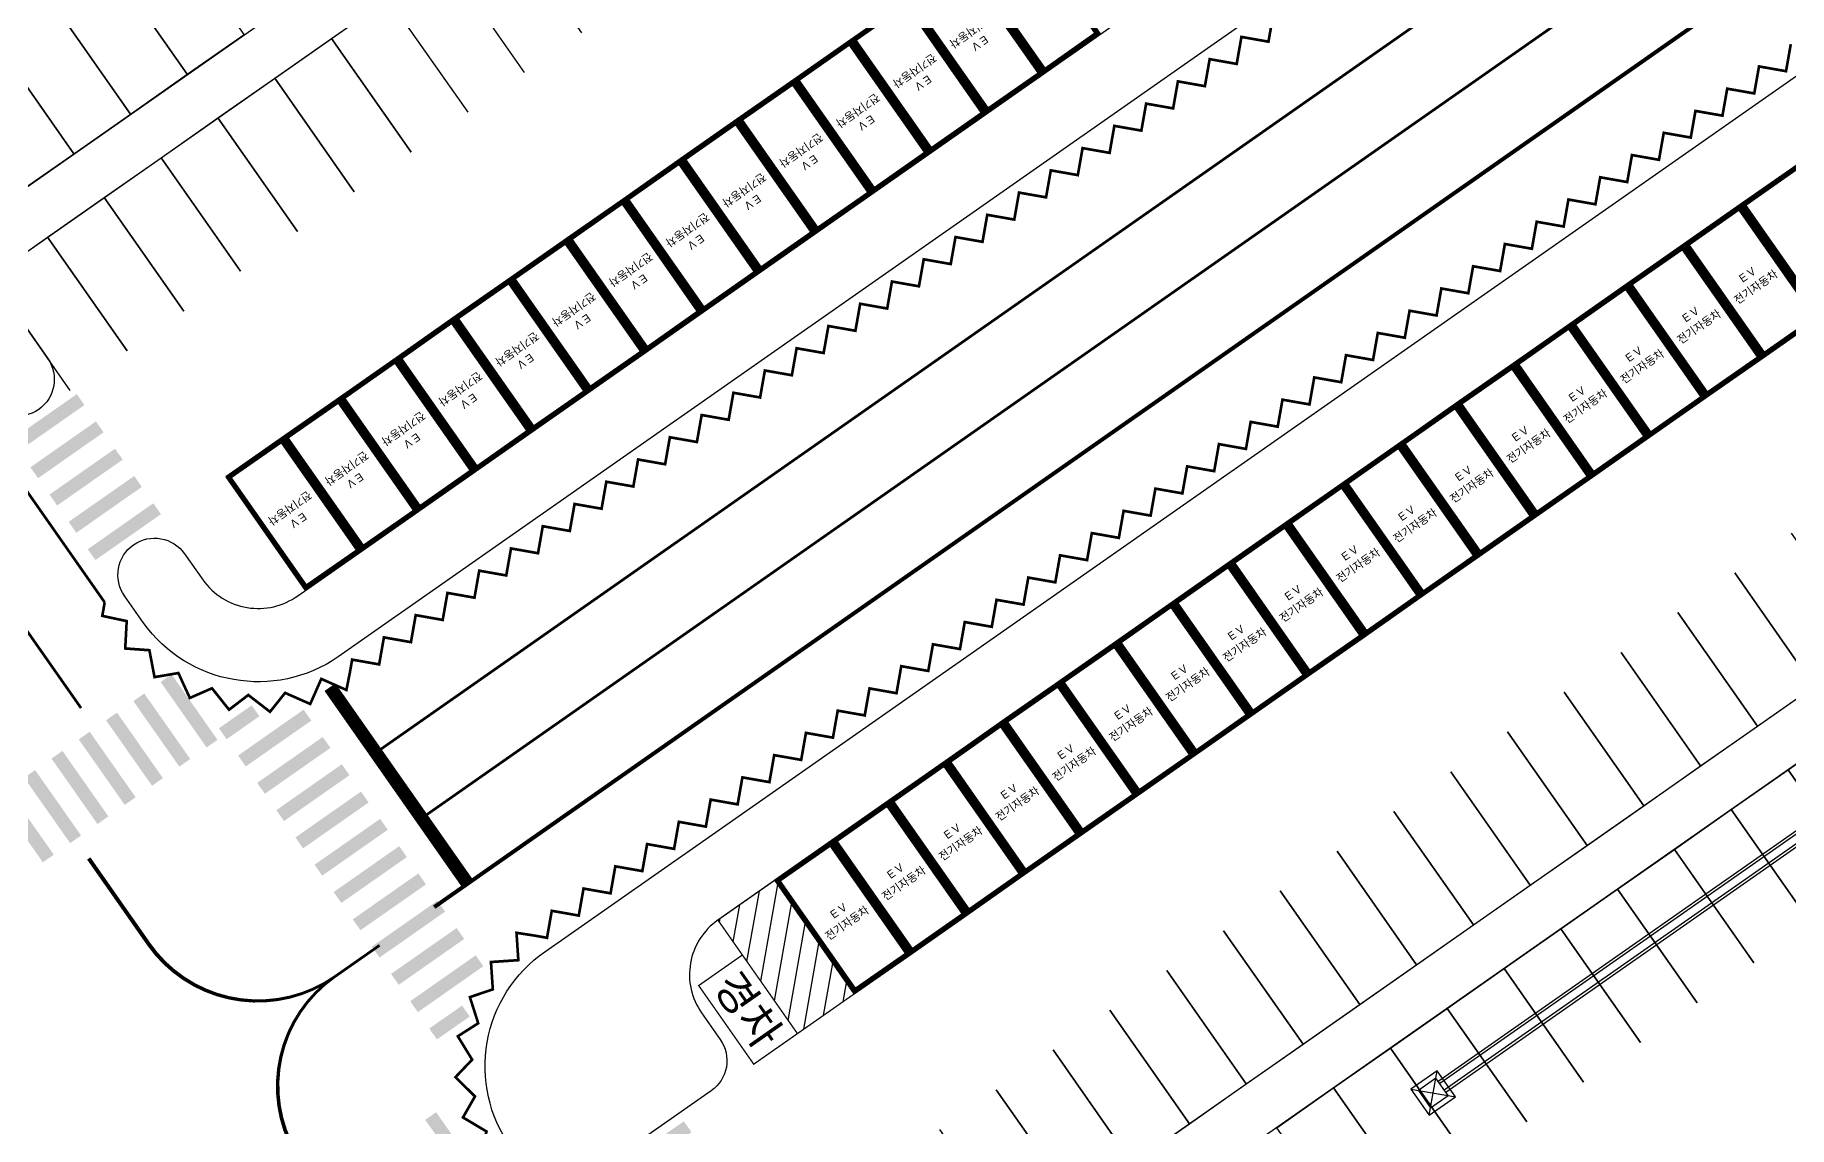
# Model space of a CAD drawing. Header units: millimetres. Extents: x 152904052 to 153933663, y 538271515 to 539240469.
# Drawn here: x 153315721 to 153381484, y 538709205 to 538750164 of the extents above; entities that cross this region are included whole.
import ezdxf
from ezdxf.enums import TextEntityAlignment as Align

# ---------------------------------------------------------------- set-up
doc = ezdxf.new("R2010")
doc.units = ezdxf.units.MM
doc.layers.add('SCHM', color=9, linetype='Continuous')
doc.styles.add('IIAC FONT', font='Gulim.ttf')

msp = doc.modelspace()

# ---------------------------------------------------------------- hatches: boundary and pattern name
at = {"layer": 'SCHM'}
h = msp.add_hatch(dxfattribs=at)
h.set_pattern_fill('ANSI31', color=256, scale=200, angle=35)
h.set_pattern_definition([(80, (123037669.8, 494457034.64), (-625.352923, 110.266593), [])])
h.paths.add_polyline_path([(153344307.1, 538712705.5), (153346436.9, 538714196.8), (153343454.3, 538718456.3), (153341324.5, 538716965)])

# ---------------------------------------------------------------- linework, layer by layer
for p, q in [((153409288.9, 538739589.4), (153368331.3, 538710910.6)), ((153409575.7, 538739179.8), (153368618.1, 538710501)), ((153367999.7, 538709640.7), (153368294.4, 538711312)), ((153367999.7, 538709640.7), (153368294.4, 538711312)), ((153367311.4, 538710623.7), (153368982.7, 538710329)), ((153367311.4, 538710623.7), (153368982.7, 538710329))]:
    msp.add_line(p, q, dxfattribs=at)
at = {"layer": 'SCHM', "ltscale": 10}
for p, q in [((153409346.3, 538739507.5), (153368388.7, 538710828.7)), ((153409518.3, 538739261.7), (153368560.7, 538710582.9))]:
    msp.add_line(p, q, dxfattribs=at)
at = {"layer": 'SCHM', "ltscale": 0.0008}
for points in [[(153440042.7, 538829303.6), (153314057.1, 538741087.5), (153316193.7, 538738036.2, -1), (153313941, 538736458.9), (153308520.7, 538744199.9, -1), (153310773.4, 538745777.2), (153312910, 538742725.8), (153438895.6, 538830941.9), (153436701.6, 538834075.2, -1), (153438954.3, 538835652.5), (153444489.3, 538827747.7, -1), (153442236.6, 538826170.3)], [(153458278.7, 538802214.4, -0.2323662), (153463908.8, 538802799.5), (153341324.5, 538716965, 0.4142136), (153340710.5, 538713483.2), (153341413.2, 538712479.8, -0.4142136), (153341075.5, 538710564.8), (153336160.6, 538707123.3, -0.4142136), (153334245.6, 538707461), (153333542.9, 538708464.4, -0.4142136), (153334832.2, 538715776.3)], [(153341836.5, 538701850.3, -1), (153344089.2, 538703427.6), (153346225.8, 538700376.3), (153469753.9, 538786871.6), (153467617.3, 538789923, -1), (153469870, 538791500.3), (153475290.3, 538783759.3, -1), (153473037.6, 538782182), (153470901.1, 538785233.3), (153347372.9, 538698738), (153349509.5, 538695686.6, -1), (153347256.8, 538694109.3)]]:
    msp.add_lwpolyline(points, format="xyb", close=True, dxfattribs=at)
msp.add_lwpolyline([(153322013.7, 538729724.1, 0.4154765), (153325576.8, 538729133), (153447401.5, 538814435.6, 0.4142136), (153448015.4, 538817917.4), (153447255.4, 538819002.8, -1), (153449508.1, 538820580.1), (153450268.1, 538819494.7, -0.4142136), (153448978.8, 538812182.9), (153327091.5, 538726836.5, -0.4092324), (153319775.4, 538728126.5), (153319074.5, 538729127.5, -1), (153321327.2, 538730704.8), (153322020.1, 538729715.2)], format="xyb", dxfattribs=at)
at = {"layer": 'SCHM', "ltscale": 0.3, "const_width": 100}
msp.add_lwpolyline([(153328499, 538723244.1), (153451129.7, 538809111.1, 0.4142136), (153452603.2, 538817467.4)], format="xyb", dxfattribs=at)
for points in [[(153452850.5, 538806653.6), (153330219.7, 538720786.6)], [(153317444.6, 538724917.4), (153288485.4, 538766275.4)]]:
    msp.add_lwpolyline(points, dxfattribs=at)
at = {"layer": 'SCHM'}
for points, const_width in [([(153330687.5, 538717451.9), (153456209.5, 538805343.3)], 150), ([(153331940.4, 538718329.2), (153326778.2, 538725701.5)], 500)]:
    msp.add_lwpolyline(points, dxfattribs=dict(at, const_width=const_width))
for points in [[(153318446.6, 538752950.6), (153321429.2, 538748691), (153323558.9, 538750182.3), (153320576.4, 538754441.9)], [(153334078.1, 538748758.3), (153331095.5, 538753017.9), (153333225.3, 538754509.2), (153336207.9, 538750249.6)], [(153350557.9, 538752973), (153353540.5, 538748713.4), (153355670.3, 538750204.7), (153352687.7, 538754464.3)], [(153316316.8, 538751459.3), (153319299.4, 538747199.7), (153321429.2, 538748691), (153318446.6, 538752950.6)], [(153348428.1, 538751481.7), (153351410.7, 538747222.1), (153353540.5, 538748713.4), (153350557.9, 538752973)], [(153314187, 538749968), (153317169.6, 538745708.4), (153319299.4, 538747199.7), (153316316.8, 538751459.3)], [(153329818.5, 538745775.7), (153326835.9, 538750035.3), (153328965.7, 538751526.6), (153331948.3, 538747267)], [(153346298.3, 538749990.4), (153349280.9, 538745730.8), (153351410.7, 538747222.1), (153348428.1, 538751481.7)], [(153327688.7, 538744284.4), (153324706.1, 538748544), (153326835.9, 538750035.3), (153329818.5, 538745775.7)], [(153312057.2, 538748476.7), (153315039.8, 538744217.1), (153317169.6, 538745708.4), (153314187, 538749968)], [(153344168.5, 538748499.1), (153347151.1, 538744239.5), (153349280.9, 538745730.8), (153346298.3, 538749990.4)], [(153325558.9, 538742793.1), (153322576.3, 538747052.7), (153324706.1, 538748544), (153327688.7, 538744284.4)], [(153342038.7, 538747007.8), (153345021.3, 538742748.2), (153347151.1, 538744239.5), (153344168.5, 538748499.1)], [(153323429.1, 538741301.8), (153320446.5, 538745561.4), (153322576.3, 538747052.7), (153325558.9, 538742793.1)], [(153339908.9, 538745516.5), (153342891.5, 538741256.9), (153345021.3, 538742748.2), (153342038.7, 538747007.8)], [(153321299.3, 538739810.5), (153318316.7, 538744070.1), (153320446.5, 538745561.4), (153323429.1, 538741301.8)], [(153337779.2, 538744025.2), (153340761.7, 538739765.6), (153342891.5, 538741256.9), (153339908.9, 538745516.5)], [(153382643.4, 538739548.8), (153379660.8, 538743808.4), (153381790.6, 538745299.7), (153384773.2, 538741040.1)], [(153319169.5, 538738319.2), (153316186.9, 538742578.8), (153318316.7, 538744070.1), (153321299.3, 538739810.5)], [(153335649.4, 538742533.9), (153338632, 538738274.3), (153340761.7, 538739765.6), (153337779.2, 538744025.2)], [(153380513.6, 538738057.5), (153377531, 538742317.1), (153379660.8, 538743808.4), (153382643.4, 538739548.8)], [(153317039.7, 538736828), (153314057.1, 538741087.5), (153316186.9, 538742578.8), (153319169.5, 538738319.2)], [(153333519.6, 538741042.6), (153336502.2, 538736783), (153338632, 538738274.3), (153335649.4, 538742533.9)], [(153378383.8, 538736566.2), (153375401.2, 538740825.8), (153377531, 538742317.1), (153380513.6, 538738057.5)], [(153331389.8, 538739551.3), (153334372.4, 538735291.7), (153336502.2, 538736783), (153333519.6, 538741042.6)], [(153376254, 538735074.9), (153373271.4, 538739334.5), (153375401.2, 538740825.8), (153378383.8, 538736566.2)], [(153329260, 538738060), (153332242.6, 538733800.4), (153334372.4, 538735291.7), (153331389.8, 538739551.3)], [(153374124.2, 538733583.6), (153371141.6, 538737843.2), (153373271.4, 538739334.5), (153376254, 538735074.9)], [(153327130.2, 538736568.7), (153330112.8, 538732309.1), (153332242.6, 538733800.4), (153329260, 538738060)], [(153371994.4, 538732092.3), (153369011.8, 538736351.9), (153371141.6, 538737843.2), (153374124.2, 538733583.6)], [(153325000.4, 538735077.4), (153327983, 538730817.8), (153330112.8, 538732309.1), (153327130.2, 538736568.7)], [(153369864.6, 538730601), (153366882, 538734860.6), (153369011.8, 538736351.9), (153371994.4, 538732092.3)], [(153322870.6, 538733586.1), (153325853.2, 538729326.5), (153327983, 538730817.8), (153325000.4, 538735077.4)], [(153367734.8, 538729109.7), (153364752.2, 538733369.3), (153366882, 538734860.6), (153369864.6, 538730601)], [(153365605, 538727618.4), (153362622.4, 538731878), (153364752.2, 538733369.3), (153367734.8, 538729109.7)], [(153363475.2, 538726127.1), (153360492.6, 538730386.7), (153362622.4, 538731878), (153365605, 538727618.4)], [(153379449.7, 538729988), (153382432.3, 538725728.4), (153384562.1, 538727219.7), (153381579.5, 538731479.3)], [(153361345.4, 538724635.8), (153358362.8, 538728895.4), (153360492.6, 538730386.7), (153363475.2, 538726127.1)], [(153377319.9, 538728496.7), (153380302.5, 538724237.1), (153382432.3, 538725728.4), (153379449.7, 538729988)], [(153359215.6, 538723144.5), (153356233, 538727404.1), (153358362.8, 538728895.4), (153361345.4, 538724635.8)], [(153375190.1, 538727005.4), (153378172.7, 538722745.8), (153380302.5, 538724237.1), (153377319.9, 538728496.7)], [(153357085.8, 538721653.3), (153354103.2, 538725912.8), (153356233, 538727404.1), (153359215.6, 538723144.5)], [(153373060.3, 538725514.1), (153376042.9, 538721254.5), (153378172.7, 538722745.8), (153375190.1, 538727005.4)], [(153354956, 538720162), (153351973.4, 538724421.5), (153354103.2, 538725912.8), (153357085.8, 538721653.3)], [(153370930.5, 538724022.8), (153373913.1, 538719763.2), (153376042.9, 538721254.5), (153373060.3, 538725514.1)], [(153352826.2, 538718670.7), (153349843.6, 538722930.2), (153351973.4, 538724421.5), (153354956, 538720162)], [(153368800.7, 538722531.5), (153371783.3, 538718271.9), (153373913.1, 538719763.2), (153370930.5, 538724022.8)], [(153384432.3, 538718339.2), (153381449.7, 538722598.8), (153383579.5, 538724090.1), (153386562, 538719830.5)], [(153350696.4, 538717179.4), (153347713.8, 538721438.9), (153349843.6, 538722930.2), (153352826.2, 538718670.7)], [(153366670.9, 538721040.2), (153369653.5, 538716780.6), (153371783.3, 538718271.9), (153368800.7, 538722531.5)], [(153382302.5, 538716847.9), (153379319.9, 538721107.5), (153381449.7, 538722598.8), (153384432.3, 538718339.2)], [(153348566.6, 538715688.1), (153345584.1, 538719947.6), (153347713.8, 538721438.9), (153350696.4, 538717179.4)], [(153380172.7, 538715356.6), (153377190.1, 538719616.2), (153379319.9, 538721107.5), (153382302.5, 538716847.9)], [(153364541.1, 538719548.9), (153367523.7, 538715289.3), (153369653.5, 538716780.6), (153366670.9, 538721040.2)], [(153346436.9, 538714196.8), (153343454.3, 538718456.3), (153345584.1, 538719947.6), (153348566.6, 538715688.1)], [(153362411.3, 538718057.6), (153365393.9, 538713798), (153367523.7, 538715289.3), (153364541.1, 538719548.9)], [(153378042.9, 538713865.3), (153375060.3, 538718124.9), (153377190.1, 538719616.2), (153380172.7, 538715356.6)], [(153360281.5, 538716566.3), (153363264.1, 538712306.7), (153365393.9, 538713798), (153362411.3, 538718057.6)], [(153375913.1, 538712374), (153372930.5, 538716633.6), (153375060.3, 538718124.9), (153378042.9, 538713865.3)], [(153358151.7, 538715075), (153361134.3, 538710815.4), (153363264.1, 538712306.7), (153360281.5, 538716566.3)], [(153373783.3, 538710882.7), (153370800.7, 538715142.3), (153372930.5, 538716633.6), (153375913.1, 538712374)], [(153356022, 538713583.7), (153359004.5, 538709324.1), (153361134.3, 538710815.4), (153358151.7, 538715075)], [(153371653.5, 538709391.4), (153368670.9, 538713651), (153370800.7, 538715142.3), (153373783.3, 538710882.7)], [(153353892.2, 538712092.4), (153356874.8, 538707832.8), (153359004.5, 538709324.1), (153356022, 538713583.7)], [(153369523.7, 538707900.1), (153366541.1, 538712159.7), (153368670.9, 538713651), (153371653.5, 538709391.4)], [(153351762.4, 538710601.1), (153354745, 538706341.5), (153356874.8, 538707832.8), (153353892.2, 538712092.4)], [(153367393.9, 538706408.8), (153364411.3, 538710668.4), (153366541.1, 538712159.7), (153369523.7, 538707900.1)], [(153349632.6, 538709109.8), (153352615.2, 538704850.2), (153354745, 538706341.5), (153351762.4, 538710601.1)], [(153365264.1, 538704917.5), (153362281.5, 538709177.1), (153364411.3, 538710668.4), (153367393.9, 538706408.8)]]:
    msp.add_lwpolyline(points, dxfattribs=at)
for points, const_width in [([(153353558.9, 538748817.9), (153355565.9, 538750223.1), (153352669.3, 538754359.8), (153350662.4, 538752954.6)], 150), ([(153351429.1, 538747326.6), (153353436.1, 538748731.8), (153350539.5, 538752868.5), (153348532.6, 538751463.3)], 150), ([(153349299.3, 538745835.3), (153351306.3, 538747240.5), (153348409.7, 538751377.2), (153346402.8, 538749972)], 150), ([(153347169.6, 538744344), (153349176.5, 538745749.2), (153346279.9, 538749885.9), (153344273, 538748480.7)], 150), ([(153345039.8, 538742852.7), (153347046.7, 538744257.9), (153344150.1, 538748394.6), (153342143.2, 538746989.4)], 150), ([(153342910, 538741361.4), (153344916.9, 538742766.6), (153342020.3, 538746903.3), (153340013.4, 538745498.1)], 150), ([(153340780.2, 538739870.1), (153342787.1, 538741275.3), (153339890.5, 538745412.1), (153337883.6, 538744006.8)], 150), ([(153381772.2, 538745195.3), (153379765.2, 538743790), (153382661.8, 538739653.3), (153384668.7, 538741058.6)], 150), ([(153338650.4, 538738378.8), (153340657.3, 538739784), (153337760.7, 538743920.8), (153335753.8, 538742515.5)], 150), ([(153379642.4, 538743704), (153377635.4, 538742298.7), (153380532, 538738162), (153382538.9, 538739567.3)], 150), ([(153336520.6, 538736887.5), (153338527.5, 538738292.7), (153335630.9, 538742429.5), (153333624, 538741024.2)], 150), ([(153377512.6, 538742212.7), (153375505.6, 538740807.4), (153378402.2, 538736670.7), (153380409.1, 538738076)], 150), ([(153334390.8, 538735396.2), (153336397.7, 538736801.4), (153333501.1, 538740938.2), (153331494.2, 538739532.9)], 150), ([(153375382.8, 538740721.4), (153373375.8, 538739316.1), (153376272.4, 538735179.4), (153378279.3, 538736584.7)], 150), ([(153332261, 538733904.9), (153334267.9, 538735310.1), (153331371.3, 538739446.9), (153329364.4, 538738041.6)], 150), ([(153373253, 538739230.1), (153371246, 538737824.8), (153374142.6, 538733688.1), (153376149.5, 538735093.4)], 150), ([(153330131.2, 538732413.6), (153332138.1, 538733818.8), (153329241.6, 538737955.6), (153327234.6, 538736550.3)], 150), ([(153371123.2, 538737738.8), (153369116.3, 538736333.5), (153372012.8, 538732196.8), (153374019.7, 538733602.1)], 150), ([(153328001.4, 538730922.3), (153330008.3, 538732327.5), (153327111.8, 538736464.3), (153325104.8, 538735059)], 150), ([(153368993.4, 538736247.5), (153366986.5, 538734842.2), (153369883, 538730705.5), (153371889.9, 538732110.8)], 150), ([(153325871.6, 538729431), (153327878.5, 538730836.2), (153324982, 538734973), (153322975, 538733567.7)], 150), ([(153366863.6, 538734756.2), (153364856.7, 538733350.9), (153367753.2, 538729214.2), (153369760.1, 538730619.5)], 150), ([(153364733.8, 538733264.9), (153362726.9, 538731859.6), (153365623.4, 538727722.9), (153367630.4, 538729128.2)], 150), ([(153362604, 538731773.6), (153360597.1, 538730368.3), (153363493.6, 538726231.6), (153365500.6, 538727636.9)], 150), ([(153360474.2, 538730282.3), (153358467.3, 538728877), (153361363.8, 538724740.3), (153363370.8, 538726145.6)], 150), ([(153358344.4, 538728791), (153356337.5, 538727385.7), (153359234, 538723249), (153361241, 538724654.3)], 150), ([(153356214.6, 538727299.7), (153354207.7, 538725894.4), (153357104.2, 538721757.7), (153359111.2, 538723163)], 150), ([(153354084.8, 538725808.4), (153352077.9, 538724403.1), (153354974.5, 538720266.4), (153356981.4, 538721671.7)], 150), ([(153351955, 538724317.1), (153349948.1, 538722911.8), (153352844.7, 538718775.1), (153354851.6, 538720180.4)], 150), ([(153349825.2, 538722825.8), (153347818.3, 538721420.5), (153350714.9, 538717283.8), (153352721.8, 538718689.1)], 150), ([(153347695.4, 538721334.5), (153345688.5, 538719929.2), (153348585.1, 538715792.5), (153350592, 538717197.8)], 150), ([(153345565.6, 538719843.2), (153343558.7, 538718437.9), (153346455.3, 538714301.2), (153348462.2, 538715706.5)], 150), ([(153344307.1, 538712705.5), (153346436.9, 538714196.8), (153343454.3, 538718456.3), (153341324.5, 538716965)], 50), ([(153342668.8, 538711558.3), (153344307.1, 538712705.5), (153342242.2, 538715654.4), (153340603.9, 538714507.3)], 50)]:
    msp.add_lwpolyline(points, close=True, dxfattribs=dict(at, const_width=const_width))
for points in [[(153353540.5, 538748713.4), (153355670.3, 538750204.7), (153352687.7, 538754464.3), (153350557.9, 538752973)], [(153353577.4, 538748922.3), (153355461.4, 538750241.5), (153352650.9, 538754255.4), (153350766.8, 538752936.2)], [(153351410.7, 538747222.1), (153353540.5, 538748713.4), (153350557.9, 538752973), (153348428.1, 538751481.7)], [(153351447.6, 538747431), (153353331.6, 538748750.2), (153350521.1, 538752764.1), (153348637, 538751444.9)], [(153349280.9, 538745730.8), (153351410.7, 538747222.1), (153348428.1, 538751481.7), (153346298.3, 538749990.4)], [(153349317.8, 538745939.7), (153351201.8, 538747258.9), (153348391.3, 538751272.8), (153346507.2, 538749953.6)], [(153347151.1, 538744239.5), (153349280.9, 538745730.8), (153346298.3, 538749990.4), (153344168.5, 538748499.1)], [(153347188, 538744448.4), (153349072, 538745767.6), (153346261.5, 538749781.5), (153344377.4, 538748462.3)], [(153345021.3, 538742748.2), (153347151.1, 538744239.5), (153344168.5, 538748499.1), (153342038.7, 538747007.8)], [(153345058.2, 538742957.1), (153346942.2, 538744276.3), (153344131.7, 538748290.2), (153342247.7, 538746971)], [(153342891.5, 538741256.9), (153345021.3, 538742748.2), (153342038.7, 538747007.8), (153339908.9, 538745516.5)], [(153342928.4, 538741465.8), (153344812.4, 538742785), (153342001.9, 538746798.9), (153340117.9, 538745479.7)], [(153340761.7, 538739765.6), (153342891.5, 538741256.9), (153339908.9, 538745516.5), (153337779.2, 538744025.2)], [(153340798.6, 538739974.5), (153342682.6, 538741293.8), (153339872.1, 538745307.6), (153337988.1, 538743988.4)], [(153381790.6, 538745299.7), (153379660.8, 538743808.4), (153382643.4, 538739548.8), (153384773.2, 538741040.1)], [(153381753.7, 538745090.8), (153379869.7, 538743771.6), (153382680.2, 538739757.7), (153384564.3, 538741077)], [(153338632, 538738274.3), (153340761.7, 538739765.6), (153337779.2, 538744025.2), (153335649.4, 538742533.9)], [(153338668.8, 538738483.2), (153340552.8, 538739802.5), (153337742.3, 538743816.3), (153335858.3, 538742497.1)], [(153379660.8, 538743808.4), (153377531, 538742317.1), (153380513.6, 538738057.5), (153382643.4, 538739548.8)], [(153379623.9, 538743599.5), (153377739.9, 538742280.3), (153380550.4, 538738266.4), (153382434.5, 538739585.7)], [(153336502.2, 538736783), (153338632, 538738274.3), (153335649.4, 538742533.9), (153333519.6, 538741042.6)], [(153336539, 538736991.9), (153338423, 538738311.2), (153335612.5, 538742325), (153333728.5, 538741005.8)], [(153377531, 538742317.1), (153375401.2, 538740825.8), (153378383.8, 538736566.2), (153380513.6, 538738057.5)], [(153377494.1, 538742108.2), (153375610.1, 538740789), (153378420.6, 538736775.1), (153380304.7, 538738094.4)], [(153334372.4, 538735291.7), (153336502.2, 538736783), (153333519.6, 538741042.6), (153331389.8, 538739551.3)], [(153334409.2, 538735500.6), (153336293.2, 538736819.9), (153333482.7, 538740833.7), (153331598.7, 538739514.5)], [(153375401.2, 538740825.8), (153373271.4, 538739334.5), (153376254, 538735074.9), (153378383.8, 538736566.2)], [(153375364.3, 538740616.9), (153373480.3, 538739297.7), (153376290.8, 538735283.8), (153378174.9, 538736603.1)], [(153332242.6, 538733800.4), (153334372.4, 538735291.7), (153331389.8, 538739551.3), (153329260, 538738060)], [(153332279.4, 538734009.3), (153334163.5, 538735328.6), (153331352.9, 538739342.4), (153329468.9, 538738023.2)], [(153373271.4, 538739334.5), (153371141.6, 538737843.2), (153374124.2, 538733583.6), (153376254, 538735074.9)], [(153373234.6, 538739125.6), (153371350.5, 538737806.4), (153374161, 538733792.6), (153376045.1, 538735111.8)], [(153330112.8, 538732309.1), (153332242.6, 538733800.4), (153329260, 538738060), (153327130.2, 538736568.7)], [(153330149.6, 538732518), (153332033.7, 538733837.3), (153329223.1, 538737851.1), (153327339.1, 538736531.9)], [(153371141.6, 538737843.2), (153369011.8, 538736351.9), (153371994.4, 538732092.3), (153374124.2, 538733583.6)], [(153371104.8, 538737634.3), (153369220.7, 538736315.1), (153372031.2, 538732301.3), (153373915.3, 538733620.5)], [(153327983, 538730817.8), (153330112.8, 538732309.1), (153327130.2, 538736568.7), (153325000.4, 538735077.4)], [(153328019.8, 538731026.7), (153329903.9, 538732346), (153327093.3, 538736359.8), (153325209.3, 538735040.6)], [(153369011.8, 538736351.9), (153366882, 538734860.6), (153369864.6, 538730601), (153371994.4, 538732092.3)], [(153368975, 538736143), (153367090.9, 538734823.8), (153369901.4, 538730810), (153371785.5, 538732129.2)], [(153325853.2, 538729326.5), (153327983, 538730817.8), (153325000.4, 538735077.4), (153322870.6, 538733586.1)], [(153325890, 538729535.4), (153327774.1, 538730854.7), (153324963.5, 538734868.5), (153323079.5, 538733549.3)], [(153366882, 538734860.6), (153364752.2, 538733369.3), (153367734.8, 538729109.7), (153369864.6, 538730601)], [(153366845.2, 538734651.7), (153364961.1, 538733332.5), (153367771.6, 538729318.7), (153369655.7, 538730637.9)], [(153364752.2, 538733369.3), (153362622.4, 538731878), (153365605, 538727618.4), (153367734.8, 538729109.7)], [(153364715.4, 538733160.4), (153362831.3, 538731841.2), (153365641.8, 538727827.4), (153367525.9, 538729146.6)], [(153362622.4, 538731878), (153360492.6, 538730386.7), (153363475.2, 538726127.1), (153365605, 538727618.4)], [(153362585.6, 538731669.1), (153360701.5, 538730349.9), (153363512.1, 538726336.1), (153365396.1, 538727655.3)], [(153360492.6, 538730386.7), (153358362.8, 538728895.4), (153361345.4, 538724635.8), (153363475.2, 538726127.1)], [(153360455.8, 538730177.8), (153358571.7, 538728858.6), (153361382.3, 538724844.8), (153363266.3, 538726164)], [(153358362.8, 538728895.4), (153356233, 538727404.1), (153359215.6, 538723144.5), (153361345.4, 538724635.8)], [(153358326, 538728686.5), (153356441.9, 538727367.3), (153359252.5, 538723353.5), (153361136.5, 538724672.7)], [(153356233, 538727404.1), (153354103.2, 538725912.8), (153357085.8, 538721653.3), (153359215.6, 538723144.5)], [(153356196.2, 538727195.2), (153354312.1, 538725876), (153357122.7, 538721862.2), (153359006.7, 538723181.4)], [(153354103.2, 538725912.8), (153351973.4, 538724421.5), (153354956, 538720162), (153357085.8, 538721653.3)], [(153354066.4, 538725703.9), (153352182.3, 538724384.7), (153354992.9, 538720370.9), (153356876.9, 538721690.1)], [(153351973.4, 538724421.5), (153349843.6, 538722930.2), (153352826.2, 538718670.7), (153354956, 538720162)], [(153351936.6, 538724212.6), (153350052.6, 538722893.4), (153352863.1, 538718879.6), (153354747.1, 538720198.8)], [(153349843.6, 538722930.2), (153347713.8, 538721438.9), (153350696.4, 538717179.4), (153352826.2, 538718670.7)], [(153349806.8, 538722721.3), (153347922.8, 538721402.1), (153350733.3, 538717388.3), (153352617.3, 538718707.5)], [(153347713.8, 538721438.9), (153345584.1, 538719947.6), (153348566.6, 538715688.1), (153350696.4, 538717179.4)], [(153347677, 538721230), (153345793, 538719910.8), (153348603.5, 538715897), (153350487.5, 538717216.2)], [(153345584.1, 538719947.6), (153343454.3, 538718456.3), (153346436.9, 538714196.8), (153348566.6, 538715688.1)], [(153345547.2, 538719738.7), (153343663.2, 538718419.5), (153346473.7, 538714405.7), (153348357.7, 538715724.9)], [(153367999.7, 538709640.7), (153368982.7, 538710329), (153368294.4, 538711312), (153367311.4, 538710623.7)], [(153368048.8, 538709919.3), (153368704.1, 538710378.1), (153368245.3, 538711033.4), (153367589.9, 538710574.6)]]:
    msp.add_lwpolyline(points, close=True, dxfattribs=at)
at = {"layer": 'SCHM', "ltscale": 0.005}
for points, const_width in [([(153327519.2, 538726220.4), (153327609.8, 538726734.5), (153328622.6, 538726555.9), (153328801.2, 538727568.7), (153329814, 538727390.1), (153329992.5, 538728402.9), (153331005.3, 538728224.3), (153331183.9, 538729237.1), (153332196.7, 538729058.5), (153332375.2, 538730071.3), (153333388, 538729892.7), (153333566.6, 538730905.5), (153334579.3, 538730726.9), (153334757.9, 538731739.7), (153335770.7, 538731561.1), (153335949.3, 538732573.8), (153336962, 538732395.3), (153337140.6, 538733408), (153338153.4, 538733229.5), (153338332, 538734242.2), (153339344.7, 538734063.7), (153339523.3, 538735076.4), (153340536.1, 538734897.8), (153340714.7, 538735910.6), (153341727.4, 538735732), (153341906, 538736744.8), (153342906.3, 538736568.4), (153343084.9, 538737581.2), (153344097.6, 538737402.6), (153344276.2, 538738415.4), (153345289, 538738236.8), (153345467.6, 538739249.6), (153346480.3, 538739071), (153346658.9, 538740083.8), (153347671.7, 538739905.2), (153347850.3, 538740918), (153348863, 538740739.4), (153349041.6, 538741752.2), (153350054.4, 538741573.6), (153350233, 538742586.3), (153351245.7, 538742407.8), (153351424.3, 538743420.5), (153352437.1, 538743242), (153352615.7, 538744254.7), (153353628.4, 538744076.2), (153353807, 538745088.9), (153354819.8, 538744910.3), (153354998.4, 538745923.1), (153356011.1, 538745744.5), (153356189.7, 538746757.3), (153357202.5, 538746578.7), (153357381.1, 538747591.5), (153358393.8, 538747412.9), (153358572.4, 538748425.7), (153359585.2, 538748247.1), (153359763.8, 538749259.9), (153360776.5, 538749081.3), (153360955.1, 538750094.1), (153361967.9, 538749915.5), (153362146.5, 538750928.3)], 100), ([(153381553, 538749821.1), (153381374.4, 538748808.3), (153380361.7, 538748986.9), (153380183.1, 538747974.2), (153379170.3, 538748152.7), (153378991.7, 538747140), (153377979, 538747318.5), (153377802.6, 538746318.3), (153376789.8, 538746496.8), (153376611.2, 538745484.1), (153375598.5, 538745662.7), (153375419.9, 538744649.9), (153374407.1, 538744828.5), (153374228.6, 538743815.7), (153373215.8, 538743994.3), (153373037.2, 538742981.5), (153372024.4, 538743160.1), (153371845.9, 538742147.3), (153370833.1, 538742325.9), (153370654.5, 538741313.1), (153369641.7, 538741491.7), (153369463.2, 538740478.9), (153368450.4, 538740657.5), (153368271.8, 538739644.7), (153367259, 538739823.3), (153367080.5, 538738810.5), (153366067.7, 538738989.1), (153365889.1, 538737976.4), (153364876.3, 538738154.9), (153364697.8, 538737142.2), (153363685, 538737320.7), (153363506.4, 538736308), (153362493.6, 538736486.5), (153362315.1, 538735473.8), (153361302.3, 538735652.4), (153361123.7, 538734639.6), (153360110.9, 538734818.2), (153359932.4, 538733805.4), (153358919.6, 538733984), (153358741, 538732971.2), (153357728.2, 538733149.8), (153357549.7, 538732137), (153356536.9, 538732315.6), (153356358.3, 538731302.8), (153355345.6, 538731481.4), (153355167, 538730468.6), (153354154.2, 538730647.2), (153353975.6, 538729634.4), (153352962.9, 538729813), (153352784.3, 538728800.2), (153351771.5, 538728978.8), (153351592.9, 538727966.1), (153350580.2, 538728144.6), (153350401.6, 538727131.9), (153349388.8, 538727310.4), (153349212.4, 538726310.2), (153348199.7, 538726488.7), (153348021.1, 538725476), (153347008.3, 538725654.6), (153346829.7, 538724641.8), (153345817, 538724820.4), (153345638.4, 538723807.6), (153344625.6, 538723986.2), (153344447, 538722973.4), (153343434.3, 538723152), (153343255.7, 538722139.2), (153342242.9, 538722317.8), (153342064.3, 538721305), (153341051.6, 538721483.6), (153340873, 538720470.8), (153339860.2, 538720649.4), (153339681.6, 538719636.6), (153338668.9, 538719815.2), (153338490.3, 538718802.4), (153337477.5, 538718981), (153337298.9, 538717968.3), (153336286.2, 538718146.8), (153336107.6, 538717134.1), (153335094.8, 538717312.6), (153334916.2, 538716299.9), (153334402.1, 538716390.5)], 100), ([(153331043.1, 538717700.8), (153332644.7, 538718822.3)], 150)]:
    msp.add_lwpolyline(points, dxfattribs=dict(at, const_width=const_width))
at = {"layer": 'SCHM', "ltscale": 0.05, "const_width": 100}
msp.add_lwpolyline([(153318330.8, 538728882.3), (153313331.2, 538736031.9)], dxfattribs=at)
at = {"layer": 'SCHM', "ltscale": 0.005}
for points in [[(153327519.2, 538726220.4, 100, 100, 0), (153327394, 538725595.9, 100, 100, 0), (153326453.3, 538726011.6, 100, 100, 0), (153326037.7, 538725070.9, 100, 100, 0), (153325097, 538725486.6, 100, 100, 0), (153324529.2, 538724778.5, 100, 100, 0), (153323715.3, 538725407.1, 100, 100, 0), (153322994.5, 538724855.3, 100, 100, 0), (153322354.6, 538725660.3, 100, 100, 0), (153321522.8, 538725297, 100, 100, 0), (153321094, 538726231.8, 100, 100, 0), (153320199.4, 538726078, 100, 100, 0), (153320006.7, 538727088.1, 100, 100, 0), (153319101.3, 538727152.8, 100, 100, 0), (153319155.8, 538728179.7, 100, 100, 0), (153318241.5, 538728375.7, 100, 100, 0), (153318330.8, 538728882.3, 0, 0, 0)], [(153334402.1, 538716390.5, 100, 100, 0), (153333772.5, 538716486.4, 100, 100, 0), (153333841.4, 538715460.4, 100, 100, 0), (153332815.3, 538715391.5, 100, 100, 0), (153332884.1, 538714365.4, 100, 100, 0), (153332024.5, 538714074, 100, 100, 0), (153332336.8, 538713094.2, 100, 100, 0), (153331571.8, 538712605.6, 100, 100, 0), (153332109.5, 538711728.9, 100, 100, 0), (153331483.6, 538711071.6, 100, 100, 0), (153332215.3, 538710348.9, 100, 100, 0), (153331764.8, 538709560.9, 100, 100, 0), (153332648.1, 538709034.3, 100, 100, 0), (153332399.2, 538708161.4, 100, 100, 0), (153333382.8, 538707861.4, 100, 100, 0), (153333254.3, 538706935.2, 100, 100, 0), (153333760.9, 538706845.8, 0, 0, 0)]]:
    msp.add_lwpolyline(points, format="xyseb", dxfattribs=at)
at = {"layer": 'SCHM', "ltscale": 0.1}
for points in [[(153317733.6, 538719274.3, 150, 150, 0), (153319983.7, 538716060.8, 150, 100, 0.4142136), (153326947.3, 538714833, 100, 100, 0), (153328637.4, 538716016.3, 0, 0, 0)], [(153326947.3, 538714833, 100, 100, 0), (153326947.3, 538714833, 100, 150, 0.4142136), (153325719.4, 538707869.3, 150, 150, 0), (153326129.1, 538707284.3, 150, 150, 0)]]:
    msp.add_lwpolyline(points, format="xyseb", dxfattribs=at)
at = {"layer": 'SCHM'}
for points in [[(153315114.8, 538734564.6), (153317572.3, 538736285.3), (153314828.1, 538734974.1), (153317285.5, 538736694.9)], [(153315831.8, 538733540.6), (153318289.3, 538735261.3), (153315545, 538733950.2), (153318002.5, 538735670.9)], [(153316548.8, 538732516.7), (153319006.2, 538734237.4), (153316262, 538732926.2), (153318719.5, 538734647)], [(153317265.8, 538731492.7), (153319723.2, 538733213.5), (153316979, 538731902.3), (153319436.4, 538733623)], [(153317982.7, 538730468.8), (153320440.2, 538732189.5), (153317695.9, 538730878.4), (153320153.4, 538732599.1)], [(153320429.5, 538725894.7), (153322152.3, 538723438.7), (153320838.8, 538726181.9), (153322561.6, 538723725.9)], [(153319406.2, 538725176.9), (153321129, 538722720.9), (153319815.5, 538725464), (153321538.3, 538723008)], [(153318382.8, 538724459.1), (153320105.6, 538722003.1), (153318792.2, 538724746.2), (153320515, 538722290.2)], [(153322902.4, 538723750.7), (153324131.2, 538724611.1), (153322615.7, 538724160.3), (153323844.4, 538725020.7)], [(153323619.4, 538722726.8), (153326076.9, 538724447.5), (153323332.6, 538723136.4), (153325790.1, 538724857.1)], [(153317359.5, 538723741.2), (153319082.3, 538721285.2), (153317768.8, 538724028.4), (153319491.6, 538721572.4)], [(153324336.4, 538721702.9), (153326793.8, 538723423.6), (153324049.6, 538722112.4), (153326507.1, 538723833.2)], [(153316336.2, 538723023.4), (153318059, 538720567.4), (153316745.5, 538723310.5), (153318468.3, 538720854.5)], [(153315312.8, 538722305.6), (153317035.6, 538719849.6), (153315722.2, 538722592.7), (153317445, 538720136.7)], [(153325053.4, 538720678.9), (153327510.8, 538722399.6), (153324766.6, 538721088.5), (153327224, 538722809.2)], [(153314289.5, 538721587.7), (153316012.3, 538719131.7), (153314698.8, 538721874.9), (153316421.6, 538719418.9)], [(153325770.3, 538719655), (153328227.8, 538721375.7), (153325483.5, 538720064.6), (153327941, 538721785.3)], [(153326487.3, 538718631), (153328944.8, 538720351.8), (153326200.5, 538719040.6), (153328658, 538720761.3)], [(153327204.3, 538717607.1), (153329661.7, 538719327.8), (153326917.5, 538718016.7), (153329374.9, 538719737.4)], [(153327921.2, 538716583.2), (153330378.7, 538718303.9), (153327634.4, 538716992.7), (153330091.9, 538718713.5)], [(153328638.2, 538715559.2), (153331095.7, 538717279.9), (153328351.4, 538715968.8), (153330808.9, 538717689.5)], [(153329355.2, 538714535.3), (153331812.6, 538716256), (153329068.4, 538714944.9), (153331525.8, 538716665.6)], [(153330072.1, 538713511.3), (153332529.6, 538715232.1), (153329785.4, 538713920.9), (153332242.8, 538715641.6)], [(153330789.1, 538712487.4), (153332017.8, 538713347.8), (153330502.3, 538712897), (153331731.1, 538713757.3)], [(153330349.1, 538709471), (153332069.8, 538707013.5), (153330758.7, 538709757.8), (153332479.4, 538707300.3)], [(153337876.8, 538707287.4), (153340334.3, 538709008.1), (153337590.1, 538707697), (153340047.5, 538709417.7)]]:
    msp.add_solid(points, dxfattribs=at)

# ---------------------------------------------------------------- texts
at = {"layer": 'SCHM', "style": 'IIAC FONT'}
for s, height, rotation, p in [('전기자동차', 300, 214.999999, (153350830.5, 538750317.2)), ('E V', 300, 214.999999, (153351151.2, 538749859.2)), ('전기자동차', 300, 214.999999, (153348700.7, 538748825.9)), ('E V', 300, 214.999999, (153349021.4, 538748367.9)), ('전기자동차', 300, 214.999999, (153346570.9, 538747334.6)), ('E V', 300, 214.999999, (153346891.6, 538746876.6)), ('전기자동차', 300, 214.999999, (153344441.2, 538745843.3)), ('E V', 300, 214.999999, (153344761.8, 538745385.3)), ('전기자동차', 300, 214.999999, (153342311.4, 538744352)), ('E V', 300, 214.999999, (153342632, 538743894)), ('전기자동차', 300, 214.999999, (153340181.6, 538742860.7)), ('E V', 300, 214.999999, (153340502.2, 538742402.7)), ('전기자동차', 300, 214.999999, (153338051.8, 538741369.4)), ('E V', 300, 34.999999, (153379920.3, 538741171.3)), ('E V', 300, 214.999999, (153338372.4, 538740911.4)), ('전기자동차', 300, 34.999999, (153380241, 538740713.4)), ('전기자동차', 300, 214.999999, (153335922, 538739878.1)), ('E V', 300, 214.999999, (153336242.6, 538739420.1)), ('전기자동차', 300, 34.999999, (153378111.2, 538739222.1)), ('E V', 300, 34.999999, (153377790.5, 538739680)), ('전기자동차', 300, 214.999999, (153333792.2, 538738386.8)), ('E V', 300, 214.999999, (153334112.8, 538737928.8)), ('전기자동차', 300, 34.999999, (153375981.4, 538737730.8)), ('E V', 300, 34.999999, (153375660.7, 538738188.7)), ('전기자동차', 300, 214.999999, (153331662.4, 538736895.5)), ('전기자동차', 300, 34.999999, (153373851.6, 538736239.5)), ('E V', 300, 34.999999, (153373530.9, 538736697.4)), ('E V', 300, 214.999999, (153331983.1, 538736437.5)), ('전기자동차', 300, 214.999999, (153329532.6, 538735404.2)), ('E V', 300, 214.999999, (153329853.3, 538734946.2)), ('전기자동차', 300, 34.999999, (153371721.8, 538734748.2)), ('E V', 300, 34.999999, (153371401.1, 538735206.1)), ('전기자동차', 300, 214.999999, (153327402.8, 538733912.9)), ('E V', 300, 214.999999, (153327723.5, 538733454.9)), ('전기자동차', 300, 34.999999, (153369592, 538733256.9)), ('E V', 300, 34.999999, (153369271.3, 538733714.8)), ('전기자동차', 300, 214.999999, (153325273, 538732421.6)), ('전기자동차', 300, 34.999999, (153367462.2, 538731765.6)), ('E V', 300, 34.999999, (153367141.5, 538732223.5)), ('E V', 300, 214.999999, (153325593.7, 538731963.6)), ('E V', 300, 34.999999, (153365011.7, 538730732.2)), ('전기자동차', 300, 34.999999, (153365332.4, 538730274.3)), ('전기자동차', 300, 34.999999, (153363202.6, 538728783)), ('E V', 300, 34.999999, (153362881.9, 538729240.9)), ('전기자동차', 300, 34.999999, (153361072.8, 538727291.7)), ('E V', 300, 34.999999, (153360752.1, 538727749.6)), ('전기자동차', 300, 34.999999, (153358943, 538725800.4)), ('E V', 300, 34.999999, (153358622.3, 538726258.3)), ('E V', 300, 34.999999, (153356492.5, 538724767)), ('전기자동차', 300, 34.999999, (153356813.2, 538724309.1)), ('전기자동차', 300, 34.999999, (153354683.4, 538722817.8)), ('E V', 300, 34.999999, (153354362.7, 538723275.7)), ('전기자동차', 300, 34.999999, (153352553.6, 538721326.5)), ('E V', 300, 34.999999, (153352233, 538721784.4)), ('전기자동차', 300, 34.999999, (153350423.8, 538719835.2)), ('E V', 300, 34.999999, (153350103.2, 538720293.1)), ('전기자동차', 300, 34.999999, (153348294, 538718343.9)), ('E V', 300, 34.999999, (153347973.4, 538718801.8)), ('전기자동차', 300, 34.999999, (153346164.2, 538716852.6)), ('E V', 300, 34.999999, (153345843.6, 538717310.5)), ('경차', 1200, 305.000001, (153342455.5, 538713606.4))]:
    msp.add_text(s, height=height, rotation=rotation, dxfattribs=at).set_placement(p, align=Align.MIDDLE_CENTER)

doc.saveas('drawing.dxf')
